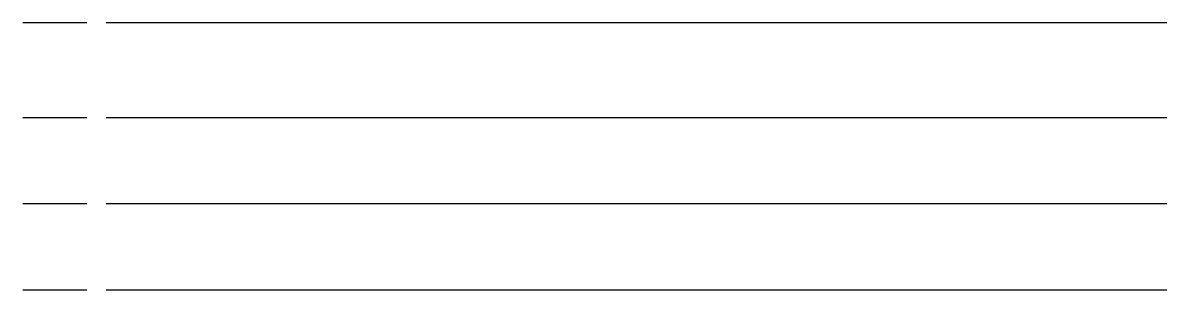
# Model space of a CAD drawing. Header units: millimetres. Extents: x 0 to 33.1, y 1.5 to 45.3.
# Drawn here: x 16.609 to 19.662, y 7.063 to 7.779 of the extents above; entities that cross this region are included whole.
import ezdxf

# ---------------------------------------------------------------- set-up
doc = ezdxf.new("R2010")
doc.units = ezdxf.units.MM
doc.header["$MEASUREMENT"] = 0
doc.layers.get('0').update_dxf_attribs({"linetype": 'CONTINUOUS'})

msp = doc.modelspace()

# ---------------------------------------------------------------- linework, layer by layer
at = {"color": 5, "linetype": 'Continuous'}
for p, q in [((16.7811, 7.77946), (16.6094, 7.77946)), ((21.1528, 7.77946), (16.8328, 7.77946))]:
    msp.add_line(p, q, dxfattribs=at)
at = {"color": 104, "linetype": 'Continuous'}
for p, q in [((16.7811, 7.52447), (16.6094, 7.52447)), ((21.3928, 7.52447), (16.8328, 7.52447))]:
    msp.add_line(p, q, dxfattribs=at)
at = {"color": 3, "linetype": 'Continuous'}
for p, q in [((16.7811, 7.29443), (16.6094, 7.29443)), ((21.6311, 7.29443), (16.8328, 7.29443))]:
    msp.add_line(p, q, dxfattribs=at)
at = {"color": 52, "linetype": 'Continuous'}
for p, q in [((16.7811, 7.06278), (16.6094, 7.06278)), ((21.8711, 7.06278), (16.8328, 7.06278))]:
    msp.add_line(p, q, dxfattribs=at)

doc.saveas('drawing.dxf')
